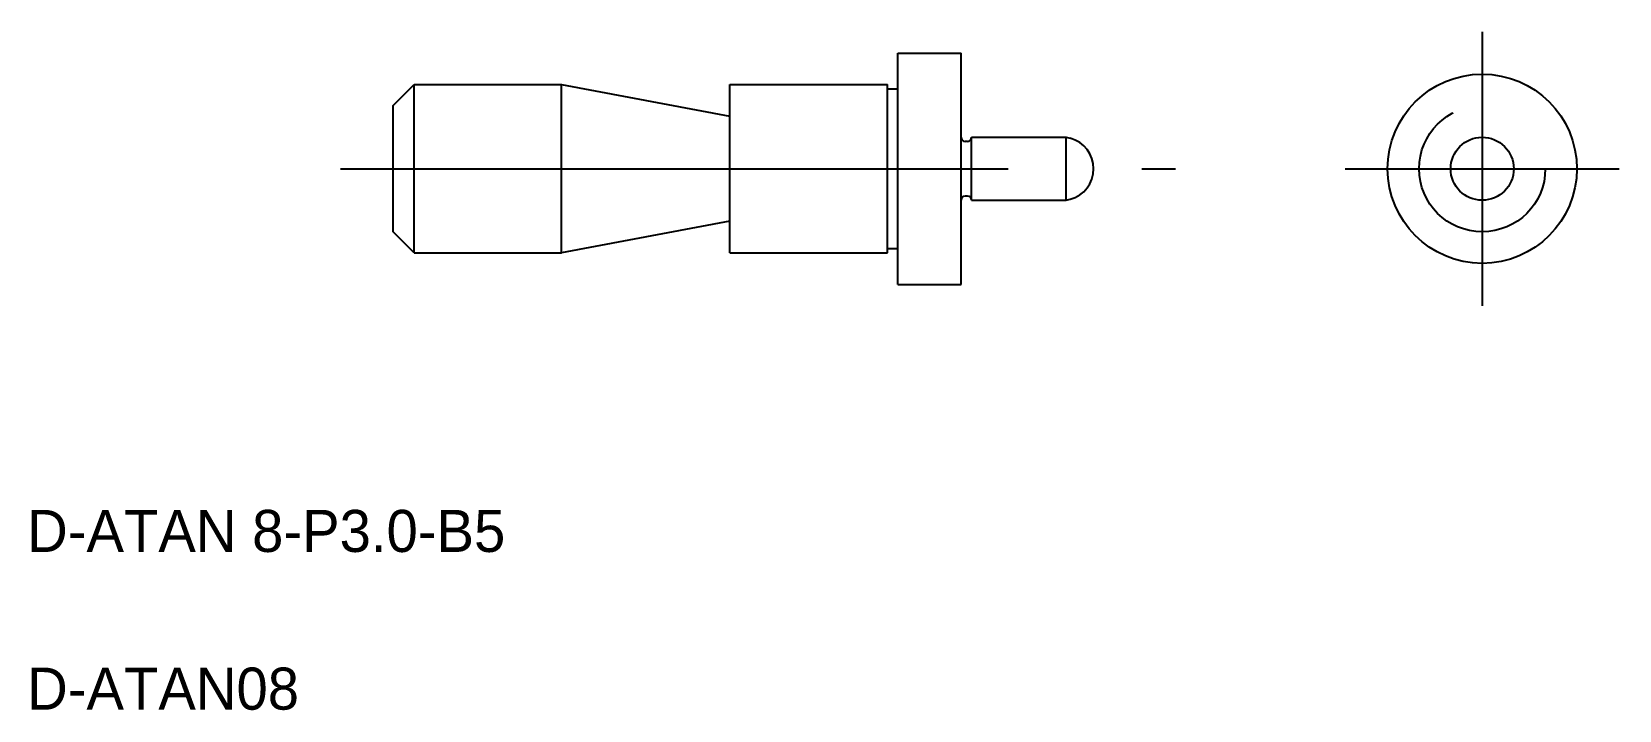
# Model space of a CAD drawing. Extents: x 17.4 to 92.9, y 35 to 67.3.
import ezdxf

# ---------------------------------------------------------------- set-up
doc = ezdxf.new("R2010")
doc.units = 0
doc.linetypes.add('CENTER', pattern=[50.8, 31.75, -6.35, 6.35, -6.35])
doc.linetypes.add('DASHED', pattern=[19.05, 12.7, -6.35])
doc.layers.get('0').update_dxf_attribs({"linetype": 'CONTINUOUS'})
doc.layers.add('CENTER', color=1, linetype='CENTER')

msp = doc.modelspace()

# ---------------------------------------------------------------- linework, layer by layer
at = {"linetype": 'CONTINUOUS'}
for p, q in [((58.554, 55.293), (58.554, 66.293)), ((58.554, 66.293), (61.554, 66.293)), ((61.554, 55.293), (61.554, 66.293)), ((34.554, 63.793), (35.554, 64.793)), ((35.554, 64.793), (42.554, 64.793)), ((35.554, 56.793), (35.554, 64.793)), ((42.554, 56.793), (42.554, 64.793)), ((50.554, 56.793), (50.554, 64.793)), ((50.554, 64.793), (58.054, 64.793)), ((58.054, 56.793), (58.054, 64.793)), ((34.554, 57.793), (34.554, 63.793)), ((62.054, 62.293), (66.554, 62.293)), ((62.054, 59.293), (62.054, 62.293)), ((66.554, 62.293), (66.745, 62.241)), ((66.554, 59.293), (66.554, 62.293)), ((62.054, 59.293), (66.554, 59.293)), ((66.554, 59.293), (66.745, 59.344)), ((35.554, 56.793), (34.554, 57.793)), ((35.554, 56.793), (42.554, 56.793)), ((50.554, 56.793), (58.054, 56.793)), ((58.554, 55.293), (61.554, 55.293))]:
    msp.add_line(p, q, dxfattribs=at)
at = {"color": 7, "linetype": 'CONTINUOUS'}
for p, q in [((42.554, 64.793), (50.554, 63.293)), ((58.054, 64.593), (58.554, 64.593)), ((61.854, 62.093), (61.754, 62.093)), ((61.854, 59.493), (61.754, 59.493)), ((50.554, 58.293), (42.554, 56.793)), ((58.054, 56.993), (58.554, 56.993))]:
    msp.add_line(p, q, dxfattribs=at)
for p, q in [((59.304, 55.293), (59.304, 55.293)), ((60.054, 55.293), (60.054, 55.293))]:
    msp.add_line(p, q)
at = {"linetype": 'CONTINUOUS'}
for radius in [4.5, 1.5]:
    msp.add_circle((86.335, 60.793), radius, dxfattribs=at)
at = {"color": 3, "linetype": 'DASHED'}
msp.add_circle((86.335, 60.793), 3, dxfattribs=at)
at = {"color": 7, "linetype": 'CONTINUOUS'}
for centre, start, end in [((61.754, 62.293), 180, 270), ((61.854, 62.293), 270, 0), ((61.754, 59.293), 90, 180), ((61.854, 59.293), 0, 90)]:
    msp.add_arc(centre, 0.2, start, end, dxfattribs=at)
at = {"linetype": 'CONTINUOUS'}
msp.add_arc((66.356, 60.793), 1.5, 284.99999, 75.00001, dxfattribs=at)
at = {"layer": 'CENTER', "color": 1, "linetype": 'CENTER'}
for p, q in [((86.335, 67.309), (86.335, 54.277)), ((32.042, 60.793), (71.757, 60.793)), ((79.819, 60.793), (92.851, 60.793))]:
    msp.add_line(p, q, dxfattribs=at)

# ---------------------------------------------------------------- texts
for s, p in [('D-ATAN 8-P3.0-B5', (17.143, 42.567)), ('D-ATAN08', (17.143, 35.067))]:
    msp.add_text(s, height=2).set_placement(p)

doc.saveas('drawing.dxf')
